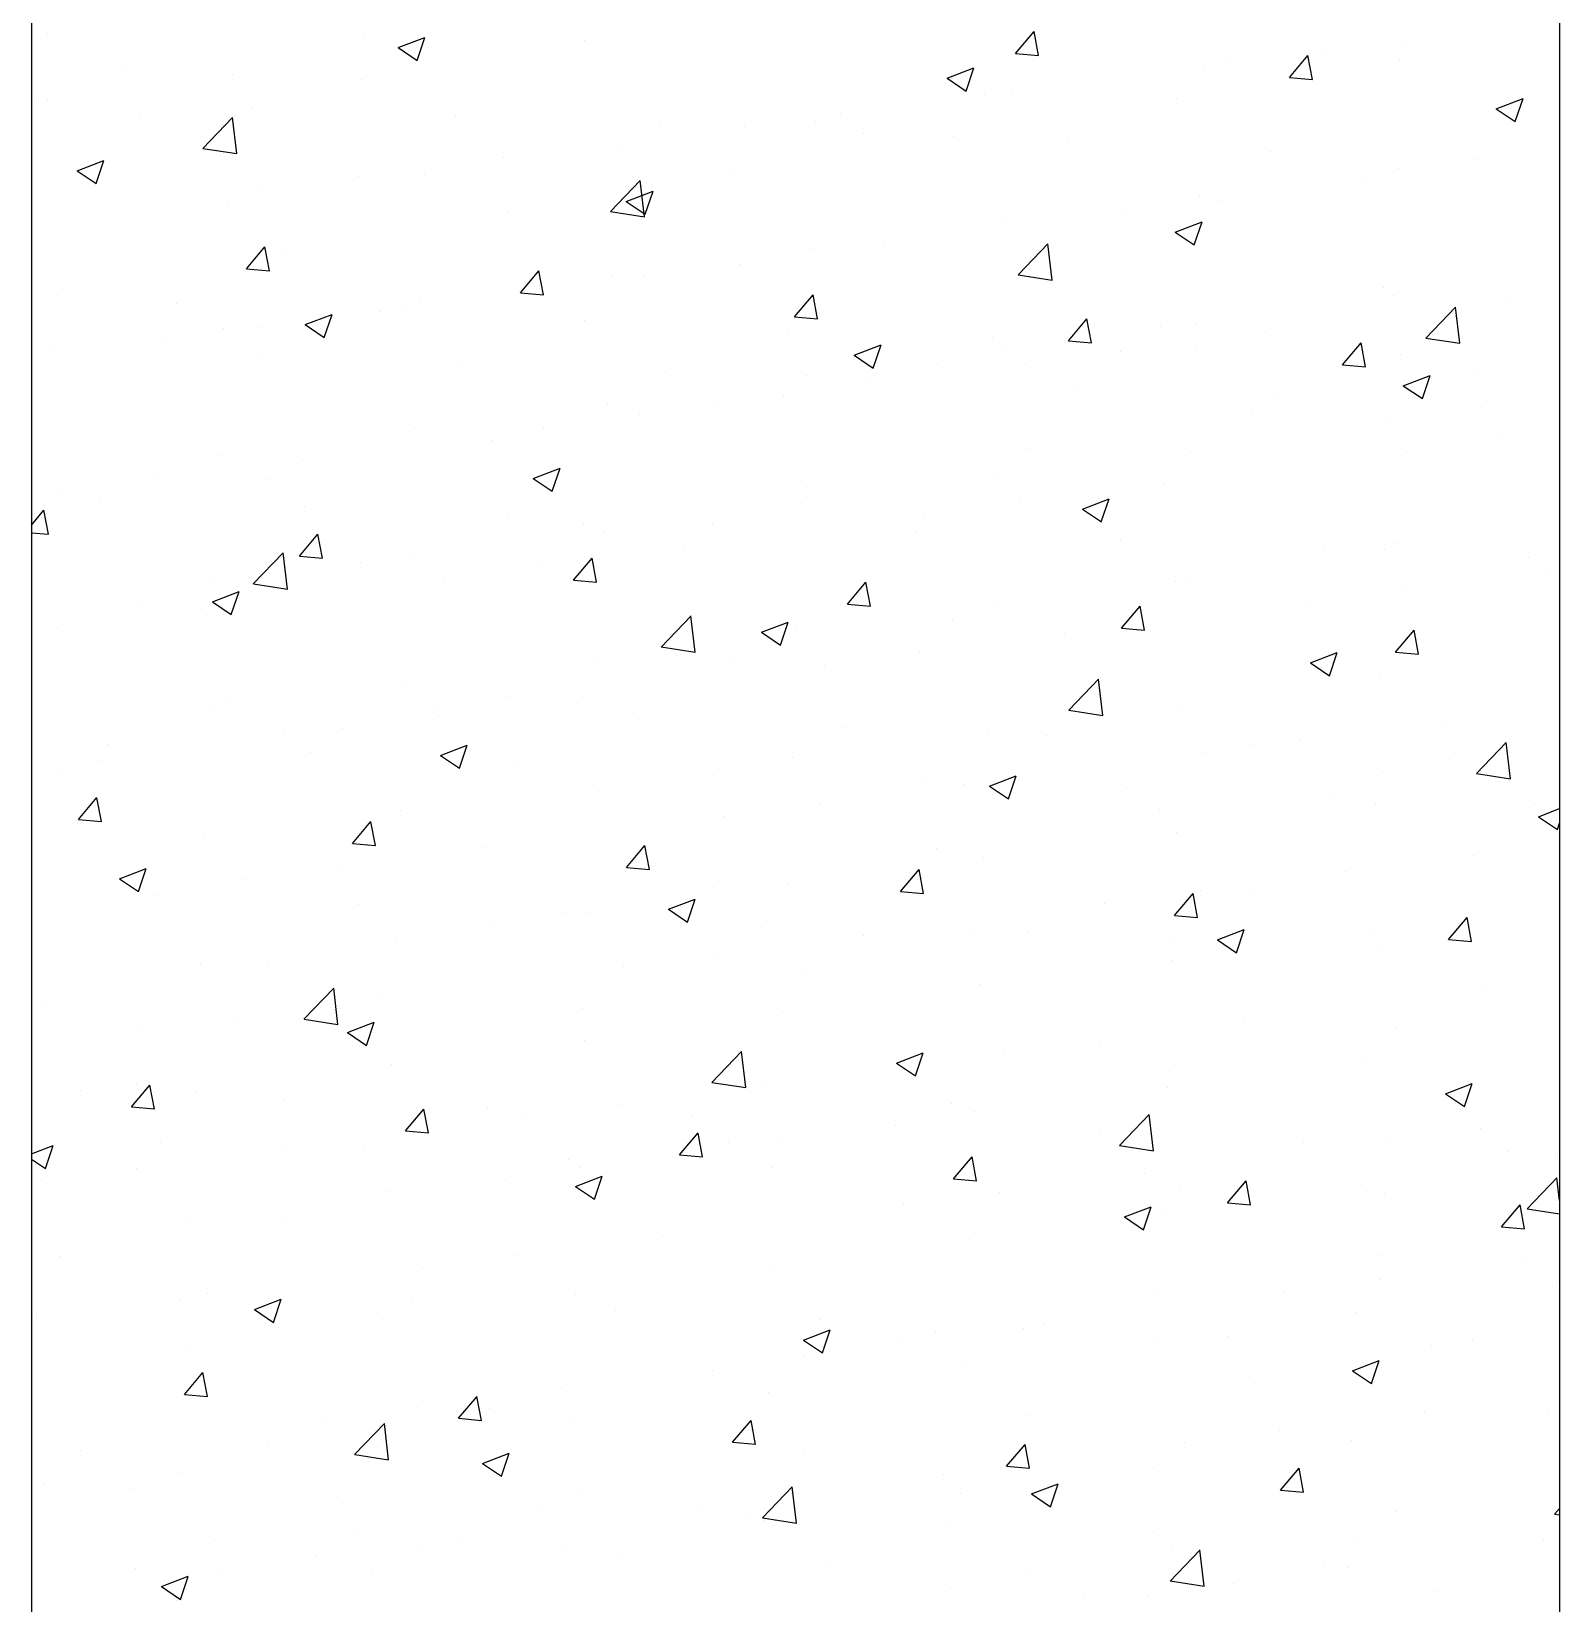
# Model space of a CAD drawing. Header units: millimetres. Extents: x 331487 to 517269, y 198509 to 399936.
# Drawn here: x 420204.3 to 420604.3, y 338848.6 to 339260.1 of the extents above; entities that cross this region are included whole.
import ezdxf

# ---------------------------------------------------------------- set-up
doc = ezdxf.new("R2010")
doc.units = ezdxf.units.MM
doc.header["$MEASUREMENT"] = 0
doc.layers.add('COLUMN', color=6, linetype='Continuous')

msp = doc.modelspace()

# ---------------------------------------------------------------- linework, layer by layer
at = {"layer": 'COLUMN'}
for p, q in [((420204.35, 340095.96), (420204.35, 335610.96)), ((420604.35, 339695.96), (420604.35, 335210.96))]:
    msp.add_line(p, q, dxfattribs=at)
at = {"layer": 'COLUMN', "color": 2, "linetype": 'Continuous'}
for p, q in [((420208.59, 339259.54), (420208.59, 339259.54)), ((420291.26, 339258.14), (420291.26, 339258.14)), ((420300.36, 339255.84), (420307.36, 339258.53)), ((420305.33, 339252.49), (420307.36, 339258.53)), ((420349.19, 339257.6), (420349.19, 339257.6)), ((420461.96, 339254.33), (420466.78, 339260.07)), ((420467.93, 339253.8), (420466.78, 339260.07)), ((420563.36, 339257.52), (420563.36, 339257.52)), ((420300.36, 339255.84), (420305.33, 339252.49)), ((420308.34, 339255.97), (420308.34, 339255.97)), ((420461.96, 339254.33), (420467.94, 339253.8)), ((420533.68, 339248.05), (420538.5, 339253.8)), ((420539.66, 339247.52), (420538.5, 339253.79)), ((420542.11, 339255.19), (420542.11, 339255.19)), ((420562.34, 339252.64), (420562.34, 339252.64)), ((420228.1, 339249.82), (420228.1, 339249.82)), ((420256.99, 339248.93), (420256.99, 339248.93)), ((420444.07, 339247.84), (420451.07, 339250.52)), ((420449.04, 339244.48), (420451.07, 339250.52)), ((420511.43, 339250.03), (420511.43, 339250.03)), ((420517.08, 339251.89), (420517.08, 339251.89)), ((420290.87, 339247.59), (420290.87, 339247.59)), ((420444.07, 339247.84), (420449.05, 339244.48)), ((420533.68, 339248.05), (420539.66, 339247.53)), ((420205.06, 339241.43), (420205.06, 339241.43)), ((420208.51, 339242.28), (420208.51, 339242.28)), ((420453.92, 339243.58), (420453.92, 339243.58)), ((420460.92, 339243.62), (420460.92, 339243.62)), ((420504.02, 339242.63), (420504.02, 339242.63)), ((420587.79, 339239.83), (420594.79, 339242.51)), ((420592.76, 339236.47), (420594.79, 339242.51)), ((420232.55, 339237.58), (420232.55, 339237.58)), ((420249.17, 339229.46), (420256.96, 339237.58)), ((420258.08, 339228.09), (420256.97, 339237.59)), ((420261.9, 339240.02), (420261.9, 339240.02)), ((420315.28, 339237.77), (420315.28, 339237.77)), ((420409.57, 339236.58), (420409.57, 339236.58)), ((420416.05, 339238.59), (420416.05, 339238.59)), ((420587.79, 339239.83), (420592.76, 339236.47)), ((420368.66, 339235.51), (420368.66, 339235.51)), ((420391.01, 339235.29), (420391.01, 339235.29)), ((420422.04, 339233.26), (420422.04, 339233.26)), ((420445.7, 339232.62), (420445.7, 339232.62)), ((420249.18, 339229.47), (420258.08, 339228.09)), ((420357.63, 339229.09), (420357.63, 339229.09)), ((420475.42, 339231), (420475.42, 339231)), ((420528.81, 339228.75), (420528.81, 339228.75)), ((420216.34, 339223.59), (420223.34, 339226.28)), ((420221.31, 339220.23), (420223.34, 339226.28)), ((420327.86, 339226.98), (420327.86, 339226.98)), ((420562.15, 339224.23), (420562.15, 339224.23)), ((420582.19, 339226.49), (420582.19, 339226.49)), ((420216.34, 339223.59), (420221.31, 339220.24)), ((420289.99, 339221.99), (420289.99, 339221.99)), ((420307.12, 339222.68), (420307.12, 339222.68)), ((420355.89, 339212.91), (420363.68, 339221.02)), ((420364.8, 339211.54), (420363.7, 339221.04)), ((420387.38, 339222.61), (420387.38, 339222.61)), ((420553.68, 339220.73), (420553.68, 339220.73)), ((420255.78, 339215.64), (420255.78, 339215.64)), ((420264.95, 339218.7), (420264.95, 339218.7)), ((420360.05, 339215.58), (420367.05, 339218.27)), ((420365.02, 339212.23), (420367.05, 339218.27)), ((420510.21, 339216.74), (420510.21, 339216.74)), ((420515.8, 339215.75), (420515.8, 339215.75)), ((420329.06, 339212.6), (420329.06, 339212.6)), ((420355.91, 339212.92), (420364.8, 339211.54)), ((420360.05, 339215.58), (420365.03, 339212.23)), ((420490.77, 339212.45), (420490.77, 339212.45)), ((420459.7, 339210.34), (420459.7, 339210.34)), ((420503.76, 339207.57), (420510.77, 339210.26)), ((420503.76, 339207.57), (420508.74, 339204.22)), ((420508.74, 339204.22), (420510.76, 339210.26)), ((420260.65, 339197.93), (420265.48, 339203.68)), ((420266.63, 339197.4), (420265.47, 339203.67)), ((420408.36, 339203.29), (420408.36, 339203.29)), ((420427.61, 339204.13), (420427.61, 339204.13)), ((420462.62, 339196.35), (420470.41, 339204.47)), ((420471.53, 339194.99), (420470.42, 339204.49)), ((420270.74, 339202.59), (420270.74, 339202.59)), ((420389.74, 339199.15), (420389.74, 339199.15)), ((420260.65, 339197.93), (420266.63, 339197.41)), ((420332.38, 339191.66), (420337.2, 339197.4)), ((420338.36, 339191.13), (420337.2, 339197.4)), ((420356.42, 339195.8), (420356.42, 339195.8)), ((420364.71, 339195.85), (420364.71, 339195.85)), ((420462.63, 339196.37), (420471.53, 339194.99)), ((420212.42, 339192.58), (420212.42, 339192.58)), ((420332.38, 339191.66), (420338.36, 339191.14)), ((420404.11, 339185.38), (420408.93, 339191.13)), ((420410.08, 339184.85), (420408.93, 339191.12)), ((420558.21, 339192.97), (420558.21, 339192.97)), ((420560.93, 339190.95), (420560.93, 339190.95)), ((420242.42, 339188.92), (420242.42, 339188.92)), ((420301.55, 339187.54), (420301.55, 339187.54)), ((420305.91, 339189.39), (420305.91, 339189.39)), ((420569.34, 339179.8), (420577.13, 339187.92)), ((420578.25, 339178.44), (420577.15, 339187.94)), ((420590.52, 339189.6), (420590.52, 339189.6)), ((420276.03, 339183.33), (420283.03, 339186.02)), ((420276.03, 339183.33), (420281, 339179.97)), ((420281, 339179.97), (420283.03, 339186.02)), ((420295.8, 339186.67), (420295.8, 339186.67)), ((420349.19, 339184.41), (420349.19, 339184.41)), ((420404.11, 339185.38), (420410.08, 339184.86)), ((420475.83, 339179.11), (420480.65, 339184.85)), ((420481.81, 339178.58), (420480.65, 339184.85)), ((420499.89, 339182.96), (420499.89, 339182.96)), ((420508.99, 339183.45), (420508.99, 339183.45)), ((420238.64, 339179.26), (420238.64, 339179.26)), ((420254.56, 339182.35), (420254.56, 339182.35)), ((420263.68, 339182.55), (420263.68, 339182.55)), ((420402.57, 339182.16), (420402.57, 339182.16)), ((420455.95, 339179.9), (420455.95, 339179.9)), ((420475.83, 339179.11), (420481.81, 339178.58)), ((420527.37, 339181.29), (420527.37, 339181.29)), ((420547.56, 339172.83), (420552.38, 339178.58)), ((420553.53, 339172.3), (420552.38, 339178.57)), ((420569.36, 339179.82), (420578.25, 339178.44)), ((420210.12, 339177.75), (420210.12, 339177.75)), ((420263.51, 339175.49), (420263.51, 339175.49)), ((420419.74, 339175.32), (420426.74, 339178.01)), ((420419.74, 339175.32), (420424.72, 339171.97)), ((420424.71, 339171.96), (420426.74, 339178.01)), ((420458.48, 339177.05), (420458.48, 339177.05)), ((420489.5, 339176.3), (420489.5, 339176.3)), ((420509.33, 339177.65), (420509.33, 339177.65)), ((420562.72, 339175.39), (420562.72, 339175.39)), ((420316.89, 339173.24), (420316.89, 339173.24)), ((420370.27, 339170.98), (420370.27, 339170.98)), ((420441.57, 339172.95), (420441.57, 339172.95)), ((420464.46, 339173.01), (420464.46, 339173.01)), ((420547.56, 339172.83), (420553.54, 339172.31)), ((420582.17, 339171.02), (420582.17, 339171.02)), ((420407.14, 339170), (420407.14, 339170)), ((420423.65, 339168.72), (420423.65, 339168.72)), ((420477.04, 339166.47), (420477.04, 339166.47)), ((420563.45, 339167.31), (420570.46, 339170)), ((420563.45, 339167.31), (420568.43, 339163.96)), ((420568.43, 339163.96), (420570.45, 339170)), ((420355.2, 339162.51), (420355.2, 339162.51)), ((420383.25, 339162.94), (420383.25, 339162.94)), ((420401.31, 339164.69), (420401.31, 339164.69)), ((420530.42, 339164.21), (420530.42, 339164.21)), ((420363.43, 339159.71), (420363.43, 339159.71)), ((420523.85, 339161.01), (420523.85, 339161.01)), ((420583.8, 339161.96), (420583.8, 339161.96)), ((420304.69, 339156.11), (420304.69, 339156.11)), ((420338.4, 339156.41), (420338.4, 339156.41)), ((420559.72, 339157.66), (420559.72, 339157.66)), ((420324.93, 339152.93), (420324.93, 339152.93)), ((420465.53, 339151), (420465.53, 339151)), ((420507.78, 339150.16), (420507.78, 339150.16)), ((420564.22, 339150.16), (420564.22, 339150.16)), ((420589.25, 339153.46), (420589.25, 339153.46)), ((420253.35, 339149.06), (420253.35, 339149.06)), ((420275.24, 339148.1), (420275.24, 339148.1)), ((420335.72, 339143.07), (420342.72, 339145.76)), ((420340.69, 339139.71), (420342.72, 339145.75)), ((420237.37, 339143.11), (420237.37, 339143.11)), ((420266.61, 339142.92), (420266.61, 339142.92)), ((420335.72, 339143.07), (420340.69, 339139.71)), ((420457.27, 339143.76), (420457.27, 339143.76)), ((420501.06, 339141.85), (420501.06, 339141.85)), ((420212.34, 339139.82), (420212.34, 339139.82)), ((420222.53, 339138.09), (420222.53, 339138.09)), ((420407.21, 339140.98), (420407.21, 339140.98)), ((420479.43, 339135.06), (420486.43, 339137.75)), ((420484.4, 339131.7), (420486.43, 339137.75)), ((420204.35, 339130.83), (420207.62, 339134.73)), ((420208.78, 339128.46), (420207.62, 339134.73)), ((420275.91, 339135.84), (420275.91, 339135.84)), ((420329.29, 339133.58), (420329.29, 339133.58)), ((420405.92, 339136.72), (420405.92, 339136.72)), ((420438.15, 339133.57), (420438.15, 339133.57)), ((420463.19, 339136.86), (420463.19, 339136.86)), ((420479.43, 339135.06), (420484.41, 339131.7)), ((420208.29, 339132.91), (420208.29, 339132.91)), ((420348.89, 339130.97), (420348.89, 339130.97)), ((420353.99, 339129.22), (420353.99, 339129.22)), ((420382.67, 339131.33), (420382.67, 339131.33)), ((420204.35, 339128.85), (420208.78, 339128.47)), ((420274.53, 339122.71), (420279.35, 339128.46)), ((420280.51, 339122.19), (420279.35, 339128.45)), ((420375, 339125.25), (420375, 339125.25)), ((420436.06, 339129.07), (420436.06, 339129.07)), ((420489.44, 339126.82), (420489.44, 339126.82)), ((420562.04, 339126.01), (420562.04, 339126.01)), ((420262.43, 339115.49), (420270.22, 339123.61)), ((420271.34, 339114.13), (420270.23, 339123.63)), ((420274.53, 339122.71), (420280.51, 339122.19)), ((420290.57, 339120.96), (420290.57, 339120.96)), ((420303.47, 339122.82), (420303.47, 339122.82)), ((420346.26, 339116.44), (420351.08, 339122.18)), ((420352.23, 339115.91), (420351.08, 339122.18)), ((420542.82, 339124.56), (420542.82, 339124.56)), ((420558.5, 339124.37), (420558.5, 339124.37)), ((420596.2, 339122.3), (420596.2, 339122.3)), ((420312.09, 339116.97), (420312.09, 339116.97)), ((420337.13, 339120.27), (420337.13, 339120.27)), ((420506.56, 339116.87), (420506.56, 339116.87)), ((420600.82, 339119), (420600.82, 339119)), ((420251.7, 339110.81), (420258.7, 339113.5)), ((420252.13, 339115.77), (420252.13, 339115.77)), ((420256.67, 339107.46), (420258.7, 339113.5)), ((420262.44, 339115.51), (420271.34, 339114.13)), ((420346.26, 339116.44), (420352.23, 339115.92)), ((420417.98, 339110.16), (420422.8, 339115.91)), ((420423.96, 339109.64), (420422.8, 339115.9)), ((420503.72, 339116), (420503.72, 339116)), ((420562.94, 339114.02), (420562.94, 339114.02)), ((420232.26, 339110.95), (420232.26, 339110.95)), ((420248.94, 339108.66), (420248.94, 339108.66)), ((420251.7, 339110.81), (420256.67, 339107.46)), ((420417.98, 339110.16), (420423.96, 339109.64)), ((420456.05, 339110.47), (420456.05, 339110.47)), ((420489.71, 339103.89), (420494.53, 339109.63)), ((420495.68, 339103.36), (420494.53, 339109.63)), ((420537.91, 339110.72), (420537.91, 339110.72)), ((420369.15, 339098.94), (420376.94, 339107.06)), ((420378.06, 339097.58), (420376.96, 339107.08)), ((420395.41, 339102.81), (420402.41, 339105.49)), ((420400.38, 339099.45), (420402.41, 339105.49)), ((420445.4, 339105.99), (420445.4, 339105.99)), ((420211.06, 339103.67), (420211.06, 339103.67)), ((420395.41, 339102.81), (420400.38, 339099.45)), ((420404.71, 339103.43), (420404.71, 339103.43)), ((420474.76, 339102.41), (420474.76, 339102.41)), ((420489.71, 339103.89), (420495.69, 339103.37)), ((420561.43, 339097.61), (420566.25, 339103.36)), ((420567.41, 339097.08), (420566.25, 339103.35)), ((420369.17, 339098.96), (420378.06, 339097.58)), ((420436.88, 339097.42), (420436.88, 339097.42)), ((420539.12, 339094.8), (420546.12, 339097.48)), ((420544.09, 339091.44), (420546.12, 339097.48)), ((420561.43, 339097.61), (420567.41, 339097.09)), ((420352.77, 339095.93), (420352.77, 339095.93)), ((420387.08, 339095.98), (420387.08, 339095.98)), ((420411.85, 339094.13), (420411.85, 339094.13)), ((420539.12, 339094.8), (420544.1, 339091.44)), ((420302.26, 339089.53), (420302.26, 339089.53)), ((420475.88, 339082.39), (420483.66, 339090.51)), ((420484.79, 339081.03), (420483.68, 339090.52)), ((420557.29, 339091.08), (420557.29, 339091.08)), ((420256.44, 339084.74), (420256.44, 339084.74)), ((420328.77, 339085.97), (420328.77, 339085.97)), ((420348.69, 339085.81), (420348.69, 339085.81)), ((420250.91, 339082.49), (420250.91, 339082.49)), ((420309.82, 339082.48), (420309.82, 339082.48)), ((420310.82, 339080.83), (420310.82, 339080.83)), ((420363.2, 339080.23), (420363.2, 339080.23)), ((420475.89, 339082.41), (420484.78, 339081.03)), ((420505.35, 339083.58), (420505.35, 339083.58)), ((420270.45, 339075.96), (420270.45, 339075.96)), ((420285.79, 339077.53), (420285.79, 339077.53)), ((420416.58, 339077.97), (420416.58, 339077.97)), ((420454.84, 339077.18), (420454.84, 339077.18)), ((420469.96, 339075.72), (420469.96, 339075.72)), ((420574.51, 339079.56), (420574.51, 339079.56)), ((420224.14, 339073.56), (420224.14, 339073.56)), ((420311.39, 339070.55), (420318.39, 339073.24)), ((420316.36, 339067.2), (420318.39, 339073.24)), ((420523.35, 339073.46), (420523.35, 339073.46)), ((420536.64, 339074.58), (420536.64, 339074.58)), ((420582.6, 339065.84), (420590.39, 339073.96)), ((420591.51, 339064.47), (420590.4, 339073.97)), ((420222.63, 339069.22), (420222.63, 339069.22)), ((420277.52, 339071.31), (420277.52, 339071.31)), ((420311.39, 339070.55), (420316.36, 339067.2)), ((420330.9, 339069.05), (420330.9, 339069.05)), ((420403.49, 339070.14), (420403.49, 339070.14)), ((420511.6, 339071.28), (420511.6, 339071.28)), ((420576.73, 339071.2), (420576.73, 339071.2)), ((420212.13, 339065.95), (420212.13, 339065.95)), ((420384.28, 339066.79), (420384.28, 339066.79)), ((420437.67, 339064.54), (420437.67, 339064.54)), ((420455.1, 339062.54), (420462.1, 339065.23)), ((420460.07, 339059.19), (420462.1, 339065.23)), ((420557.91, 339066.34), (420557.91, 339066.34)), ((420582.61, 339065.85), (420591.51, 339064.47)), ((420216.68, 339053.77), (420221.5, 339059.52)), ((420222.65, 339053.24), (420221.5, 339059.51)), ((420351.55, 339062.64), (420351.55, 339062.64)), ((420448.45, 339062.97), (420448.45, 339062.97)), ((420455.1, 339062.54), (420460.08, 339059.19)), ((420491.05, 339062.28), (420491.05, 339062.28)), ((420544.43, 339060.03), (420544.43, 339060.03)), ((420301.04, 339056.24), (420301.04, 339056.24)), ((420410.57, 339057.98), (420410.57, 339057.98)), ((420499.59, 339056.33), (420499.59, 339056.33)), ((420556.07, 339057.79), (420556.07, 339057.79)), ((420597.81, 339057.77), (420597.81, 339057.77)), ((420598.81, 339054.54), (420604.35, 339056.66)), ((420216.68, 339053.77), (420222.66, 339053.25)), ((420288.41, 339047.49), (420293.23, 339053.24)), ((420294.38, 339046.97), (420293.22, 339053.23)), ((420385.54, 339054.68), (420385.54, 339054.68)), ((420598.81, 339054.54), (420603.79, 339051.18)), ((420603.79, 339051.18), (420604.35, 339052.86)), ((420249.7, 339049.2), (420249.7, 339049.2)), ((420288.41, 339047.49), (420294.38, 339046.97)), ((420360.13, 339041.22), (420364.95, 339046.96)), ((420366.11, 339040.69), (420364.95, 339046.96)), ((420504.13, 339050.29), (420504.13, 339050.29)), ((420322.39, 339046.37), (420322.39, 339046.37)), ((420441.27, 339046.32), (420441.27, 339046.32)), ((420453.62, 339043.89), (420453.62, 339043.89)), ((420581.87, 339044.39), (420581.87, 339044.39)), ((420227.37, 339038.3), (420234.37, 339040.99)), ((420232.34, 339034.94), (420234.36, 339040.99)), ((420284.51, 339041.38), (420284.51, 339041.38)), ((420360.13, 339041.22), (420366.11, 339040.7)), ((420431.86, 339034.94), (420436.68, 339040.69)), ((420437.83, 339034.42), (420436.68, 339040.68)), ((420548.2, 339040.12), (420548.2, 339040.12)), ((420227.37, 339038.3), (420232.34, 339034.94)), ((420259.48, 339038.09), (420259.48, 339038.09)), ((420382.96, 339036.31), (420382.96, 339036.31)), ((420402.28, 339036.85), (420402.28, 339036.85)), ((420431.86, 339034.94), (420437.83, 339034.42)), ((420510.33, 339035.14), (420510.33, 339035.14)), ((420236.54, 339033.91), (420236.54, 339033.91)), ((420289.92, 339031.65), (420289.92, 339031.65)), ((420371.08, 339030.29), (420378.08, 339032.98)), ((420376.05, 339026.93), (420378.08, 339032.98)), ((420485.3, 339031.84), (420485.3, 339031.84)), ((420503.58, 339028.67), (420508.4, 339034.41)), ((420509.56, 339028.14), (420508.4, 339034.41)), ((420523.55, 339034.38), (420523.55, 339034.38)), ((420343.3, 339029.4), (420343.3, 339029.4)), ((420350.34, 339029.35), (420350.34, 339029.35)), ((420371.08, 339030.29), (420376.05, 339026.94)), ((420396.69, 339027.14), (420396.69, 339027.14)), ((420503.58, 339028.67), (420509.56, 339028.15)), ((420575.31, 339022.39), (420580.13, 339028.14)), ((420581.28, 339021.87), (420580.13, 339028.13)), ((420299.83, 339022.95), (420299.83, 339022.95)), ((420324.64, 339026.3), (420324.64, 339026.3)), ((420422.14, 339023.53), (420422.14, 339023.53)), ((420450.07, 339024.88), (420450.07, 339024.88)), ((420465.24, 339024.37), (420465.24, 339024.37)), ((420503.45, 339022.63), (420503.45, 339022.63)), ((420514.79, 339022.28), (420521.79, 339024.97)), ((420514.79, 339022.28), (420519.77, 339018.93)), ((420519.76, 339018.93), (420521.79, 339024.97)), ((420554.85, 339024.5), (420554.85, 339024.5)), ((420575.31, 339022.39), (420581.29, 339021.87)), ((420384.27, 339018.54), (420384.27, 339018.54)), ((420556.83, 339020.37), (420556.83, 339020.37)), ((420248.48, 339015.91), (420248.48, 339015.91)), ((420266.32, 339016.29), (420266.32, 339016.29)), ((420359.23, 339015.24), (420359.23, 339015.24)), ((420406.92, 339014.36), (420406.92, 339014.36)), ((420502.91, 339017), (420502.91, 339017)), ((420452.4, 339010.6), (420452.4, 339010.6)), ((420208, 339006.28), (420208, 339006.28)), ((420275.69, 339001.53), (420283.47, 339009.65)), ((420284.59, 339000.17), (420283.49, 339009.66)), ((420296.08, 339006.93), (420296.08, 339006.93)), ((420585.05, 339009), (420585.05, 339009)), ((420258.21, 339001.94), (420258.21, 339001.94)), ((420348.6, 339004.35), (420348.6, 339004.35)), ((420401.06, 339003.56), (420401.06, 339003.56)), ((420233.17, 338998.65), (420233.17, 338998.65)), ((420275.7, 339001.55), (420284.59, 339000.17)), ((420287.06, 338998.04), (420294.06, 339000.73)), ((420287.06, 338998.04), (420292.03, 338994.68)), ((420292.03, 338994.68), (420294.06, 339000.72)), ((420521.9, 339000.68), (420521.9, 339000.68)), ((420561.75, 338999.38), (420561.75, 338999.38)), ((420290.28, 338994.33), (420290.28, 338994.33)), ((420349.12, 338996.06), (420349.12, 338996.06)), ((420484.02, 338995.69), (420484.02, 338995.69)), ((420298.61, 338989.66), (420298.61, 338989.66)), ((420382.41, 338984.98), (420390.2, 338993.1)), ((420391.32, 338983.61), (420390.21, 338993.11)), ((420430.77, 338990.03), (420437.77, 338992.72)), ((420430.77, 338990.03), (420435.74, 338986.67)), ((420435.74, 338986.67), (420437.77, 338992.72)), ((420458.99, 338992.4), (420458.99, 338992.4)), ((420503.43, 338989.37), (420503.43, 338989.37)), ((420553.64, 338991.21), (420553.64, 338991.21)), ((420217.07, 338982.81), (420217.07, 338982.81)), ((420230.55, 338978.55), (420235.38, 338984.3)), ((420231.96, 338984.32), (420231.96, 338984.32)), ((420236.53, 338978.02), (420235.37, 338984.29)), ((420247.27, 338982.62), (420247.27, 338982.62)), ((420382.42, 338984.99), (420391.32, 338983.61)), ((420395.83, 338984.08), (420395.83, 338984.08)), ((420501.7, 338983.71), (420501.7, 338983.71)), ((420574.48, 338982.02), (420581.48, 338984.71)), ((420574.48, 338982.02), (420579.46, 338978.66)), ((420579.45, 338978.66), (420581.48, 338984.71)), ((420230.55, 338978.55), (420236.53, 338978.03)), ((420270.45, 338980.55), (420270.45, 338980.55)), ((420302.28, 338972.28), (420307.1, 338978.02)), ((420308.26, 338971.75), (420307.1, 338978.02)), ((420323.83, 338978.3), (420323.83, 338978.3)), ((420357.96, 338979.1), (420357.96, 338979.1)), ((420445.11, 338979.36), (420445.11, 338979.36)), ((420451.19, 338977.31), (420451.19, 338977.31)), ((420332.93, 338975.8), (420332.93, 338975.8)), ((420377.21, 338976.04), (420377.21, 338976.04)), ((420430.6, 338973.79), (420430.6, 338973.79)), ((420489.13, 338968.43), (420496.92, 338976.54)), ((420498.04, 338967.06), (420496.94, 338976.56)), ((420583.78, 338972.85), (420583.78, 338972.85)), ((420238.15, 338969.37), (420238.15, 338969.37)), ((420302.28, 338972.28), (420308.26, 338971.75)), ((420374.01, 338966), (420378.83, 338971.75)), ((420379.98, 338965.47), (420378.83, 338971.74)), ((420386.79, 338969.35), (420386.79, 338969.35)), ((420399.84, 338970.27), (420399.84, 338970.27)), ((420483.98, 338971.53), (420483.98, 338971.53)), ((420537.36, 338969.27), (420537.36, 338969.27)), ((420558.74, 338969.55), (420558.74, 338969.55)), ((420204.35, 338966.29), (420210.04, 338968.47)), ((420204.35, 338964.9), (420208.01, 338962.43)), ((420208.01, 338962.43), (420210.03, 338968.47)), ((420269.77, 338967.49), (420269.77, 338967.49)), ((420291.53, 338967.12), (420291.53, 338967.12)), ((420344.92, 338964.86), (420344.92, 338964.86)), ((420374.01, 338966), (420379.98, 338965.48)), ((420445.73, 338959.73), (420450.55, 338965.47)), ((420451.71, 338959.2), (420450.55, 338965.46)), ((420489.15, 338968.44), (420498.04, 338967.06)), ((420590.74, 338967.02), (420590.74, 338967.02)), ((420603.76, 338964.96), (420603.76, 338964.96)), ((420231.9, 338962.5), (420231.9, 338962.5)), ((420346.75, 338957.78), (420353.75, 338960.46)), ((420347.91, 338962.77), (420347.91, 338962.77)), ((420398.3, 338962.61), (420398.3, 338962.61)), ((420495.59, 338961.24), (420495.59, 338961.24)), ((420206.86, 338959.21), (420206.86, 338959.21)), ((420297.39, 338956.37), (420297.39, 338956.37)), ((420328.47, 338959.34), (420328.47, 338959.34)), ((420346.75, 338957.78), (420351.72, 338954.42)), ((420351.72, 338954.42), (420353.75, 338960.46)), ((420445.73, 338959.73), (420451.71, 338959.2)), ((420451.68, 338960.35), (420451.68, 338960.35)), ((420505.06, 338958.1), (420505.06, 338958.1)), ((420517.46, 338953.45), (420522.28, 338959.2)), ((420523.43, 338952.92), (420522.28, 338959.19)), ((420552.42, 338957.92), (420552.42, 338957.92)), ((420595.86, 338951.87), (420603.65, 338959.99)), ((420604.35, 338954.11), (420603.66, 338960.01)), ((420432.68, 338952.96), (420432.68, 338952.96)), ((420457.72, 338956.25), (420457.72, 338956.25)), ((420490.46, 338949.77), (420497.46, 338952.45)), ((420495.43, 338946.41), (420497.46, 338952.45)), ((420517.46, 338953.45), (420523.44, 338952.93)), ((420558.45, 338955.84), (420558.45, 338955.84)), ((420589.18, 338947.17), (420594.01, 338952.92)), ((420595.16, 338946.65), (420594, 338952.91)), ((420246.05, 338949.33), (420246.05, 338949.33)), ((420270.15, 338949.33), (420270.15, 338949.33)), ((420490.46, 338949.77), (420495.43, 338946.41)), ((420500.48, 338950.42), (420500.48, 338950.42)), ((420595.87, 338951.89), (420604.35, 338950.58)), ((420369.53, 338944.64), (420369.53, 338944.64)), ((420449.97, 338944.02), (420449.97, 338944.02)), ((420589.18, 338947.17), (420595.16, 338946.65)), ((420211.83, 338939.32), (420211.83, 338939.32)), ((420306.62, 338936.36), (420306.62, 338936.36)), ((420331.65, 338939.66), (420331.65, 338939.66)), ((420398.63, 338936.98), (420398.63, 338936.98)), ((420557.62, 338939.71), (420557.62, 338939.71)), ((420595.34, 338938.39), (420595.34, 338938.39)), ((420557.47, 338933.41), (420557.47, 338933.41)), ((420602.55, 338931.67), (420602.55, 338931.67)), ((420243.47, 338928.05), (420243.47, 338928.05)), ((420250.55, 338929.72), (420250.55, 338929.72)), ((420262.72, 338925.52), (420269.73, 338928.21)), ((420267.7, 338922.17), (420269.72, 338928.21)), ((420346.69, 338929.48), (420346.69, 338929.48)), ((420499.3, 338929.7), (420499.3, 338929.7)), ((420532.44, 338930.11), (420532.44, 338930.11)), ((420262.72, 338925.52), (420267.7, 338922.17)), ((420303.94, 338927.47), (420303.94, 338927.47)), ((420357.32, 338925.21), (420357.32, 338925.21)), ((420551.21, 338924.63), (420551.21, 338924.63)), ((420205.59, 338923.06), (420205.59, 338923.06)), ((420296.18, 338923.08), (420296.18, 338923.08)), ((420406.44, 338917.51), (420413.44, 338920.2)), ((420410.7, 338922.95), (420410.7, 338922.95)), ((420411.41, 338914.16), (420413.44, 338920.2)), ((420440.98, 338919.69), (420440.98, 338919.69)), ((420464.08, 338920.7), (420464.08, 338920.7)), ((420469.28, 338921.8), (420469.28, 338921.8)), ((420244.84, 338916.04), (420244.84, 338916.04)), ((420406.44, 338917.51), (420411.41, 338914.16)), ((420431.41, 338916.81), (420431.41, 338916.81)), ((420499.27, 338917.13), (420499.27, 338917.13)), ((420517.47, 338918.44), (420517.47, 338918.44)), ((420570.85, 338916.19), (420570.85, 338916.19)), ((420581.58, 338917.76), (420581.58, 338917.76)), ((420406.38, 338913.52), (420406.38, 338913.52)), ((420550.15, 338909.51), (420557.15, 338912.19)), ((420555.12, 338906.15), (420557.15, 338912.19)), ((420244.43, 338903.33), (420249.25, 338909.08)), ((420250.4, 338902.8), (420249.25, 338909.07)), ((420382.66, 338909.68), (420382.66, 338909.68)), ((420448.76, 338910.73), (420448.76, 338910.73)), ((420523.26, 338907.75), (420523.26, 338907.75)), ((420550.15, 338909.51), (420555.13, 338906.15)), ((420244.43, 338903.33), (420250.41, 338902.81)), ((420343.22, 338905.2), (420343.22, 338905.2)), ((420397.41, 338903.69), (420397.41, 338903.69)), ((420305.35, 338900.22), (420305.35, 338900.22)), ((420316.16, 338897.06), (420320.98, 338902.8)), ((420322.13, 338896.53), (420320.97, 338902.8)), ((420324.34, 338899.67), (420324.34, 338899.67)), ((420569.04, 338898.95), (420569.04, 338898.95)), ((420280.31, 338896.92), (420280.31, 338896.92)), ((420288.94, 338887.57), (420296.73, 338895.68)), ((420297.85, 338886.2), (420296.75, 338895.7)), ((420316.16, 338897.06), (420322.13, 338896.53)), ((420345.47, 338896.19), (420345.47, 338896.19)), ((420387.88, 338890.78), (420392.7, 338896.53)), ((420393.86, 338890.25), (420392.7, 338896.52)), ((420464.94, 338897.74), (420464.94, 338897.74)), ((420601.33, 338898.38), (420601.33, 338898.38)), ((420387.88, 338890.78), (420393.86, 338890.26)), ((420506.13, 338890.67), (420506.13, 338890.67)), ((420531.16, 338893.97), (420531.16, 338893.97)), ((420549.99, 338891.34), (420549.99, 338891.34)), ((420217.16, 338888.61), (420217.16, 338888.61)), ((420266.02, 338889.66), (420266.02, 338889.66)), ((420288.96, 338887.58), (420297.85, 338886.2)), ((420294.96, 338889.79), (420294.96, 338889.79)), ((420322.42, 338885.26), (420329.42, 338887.95)), ((420327.39, 338881.9), (420329.41, 338887.95)), ((420406.62, 338887.73), (420406.62, 338887.73)), ((420459.61, 338884.51), (420464.43, 338890.25)), ((420465.58, 338883.98), (420464.43, 338890.25)), ((420243.62, 338882.75), (420243.62, 338882.75)), ((420322.42, 338885.26), (420327.39, 338881.91)), ((420442.98, 338882.36), (420442.98, 338882.36)), ((420459.61, 338884.51), (420465.58, 338883.98)), ((420498.05, 338883.84), (420498.05, 338883.84)), ((420531.33, 338878.23), (420536.15, 338883.98)), ((420537.31, 338877.7), (420536.15, 338883.97)), ((420207.71, 338879.65), (420207.71, 338879.65)), ((420231.08, 338878.62), (420231.08, 338878.62)), ((420395.67, 338871.01), (420403.46, 338879.13)), ((420404.58, 338869.65), (420403.47, 338879.15)), ((420466.13, 338877.25), (420473.13, 338879.94)), ((420471.1, 338873.9), (420473.13, 338879.94)), ((420531.33, 338878.23), (420537.31, 338877.71)), ((420284.46, 338876.37), (420284.46, 338876.37)), ((420337.84, 338874.11), (420337.84, 338874.11)), ((420348.3, 338877.72), (420348.3, 338877.72)), ((420380.07, 338874.08), (420380.07, 338874.08)), ((420405.1, 338877.37), (420405.1, 338877.37)), ((420447.54, 338877.44), (420447.54, 338877.44)), ((420466.13, 338877.25), (420471.1, 338873.9)), ((420391.23, 338871.86), (420391.23, 338871.86)), ((420395.68, 338871.03), (420404.58, 338869.65)), ((420396.2, 338870.4), (420396.2, 338870.4)), ((420561.45, 338872.75), (420561.45, 338872.75)), ((420603.06, 338871.96), (420604.35, 338873.49)), ((420603.06, 338871.96), (420604.35, 338871.84)), ((420289.99, 338867.71), (420289.99, 338867.71)), ((420444.61, 338869.6), (420444.61, 338869.6)), ((420497.99, 338867.34), (420497.99, 338867.34)), ((420252.17, 338865.19), (420252.17, 338865.19)), ((420305.55, 338862.93), (420305.55, 338862.93)), ((420316.91, 338865.76), (420316.91, 338865.76)), ((420344.26, 338862.9), (420344.26, 338862.9)), ((420502.39, 338854.46), (420510.18, 338862.58)), ((420503.13, 338862.74), (420503.13, 338862.74)), ((420511.3, 338853.1), (420510.2, 338862.6)), ((420551.37, 338865.09), (420551.37, 338865.09)), ((420600.12, 338865.09), (420600.12, 338865.09)), ((420231.67, 338857.7), (420231.67, 338857.7)), ((420279.04, 338860.77), (420279.04, 338860.77)), ((420358.93, 338860.68), (420358.93, 338860.68)), ((420412.31, 338858.42), (420412.31, 338858.42)), ((420542.73, 338859.51), (420542.73, 338859.51)), ((420548.77, 338858.05), (420548.77, 338858.05)), ((420238.39, 338853.01), (420245.4, 338855.7)), ((420243.36, 338849.65), (420245.39, 338855.69)), ((420254.01, 338857.48), (420254.01, 338857.48)), ((420293.75, 338856.5), (420293.75, 338856.5)), ((420465.69, 338856.17), (420465.69, 338856.17)), ((420502.41, 338854.48), (420511.3, 338853.1)), ((420504.86, 338854.53), (420504.86, 338854.53)), ((420519.08, 338853.91), (420519.08, 338853.91)), ((420238.39, 338853.01), (420243.37, 338849.65)), ((420242.4, 338849.46), (420242.4, 338849.46)), ((420444.81, 338852.73), (420444.81, 338852.73)), ((420479.82, 338851.23), (420479.82, 338851.23)), ((420496.83, 338850.55), (420496.83, 338850.55)), ((420572.46, 338851.66), (420572.46, 338851.66))]:
    msp.add_line(p, q, dxfattribs=at)

doc.saveas('drawing.dxf')
